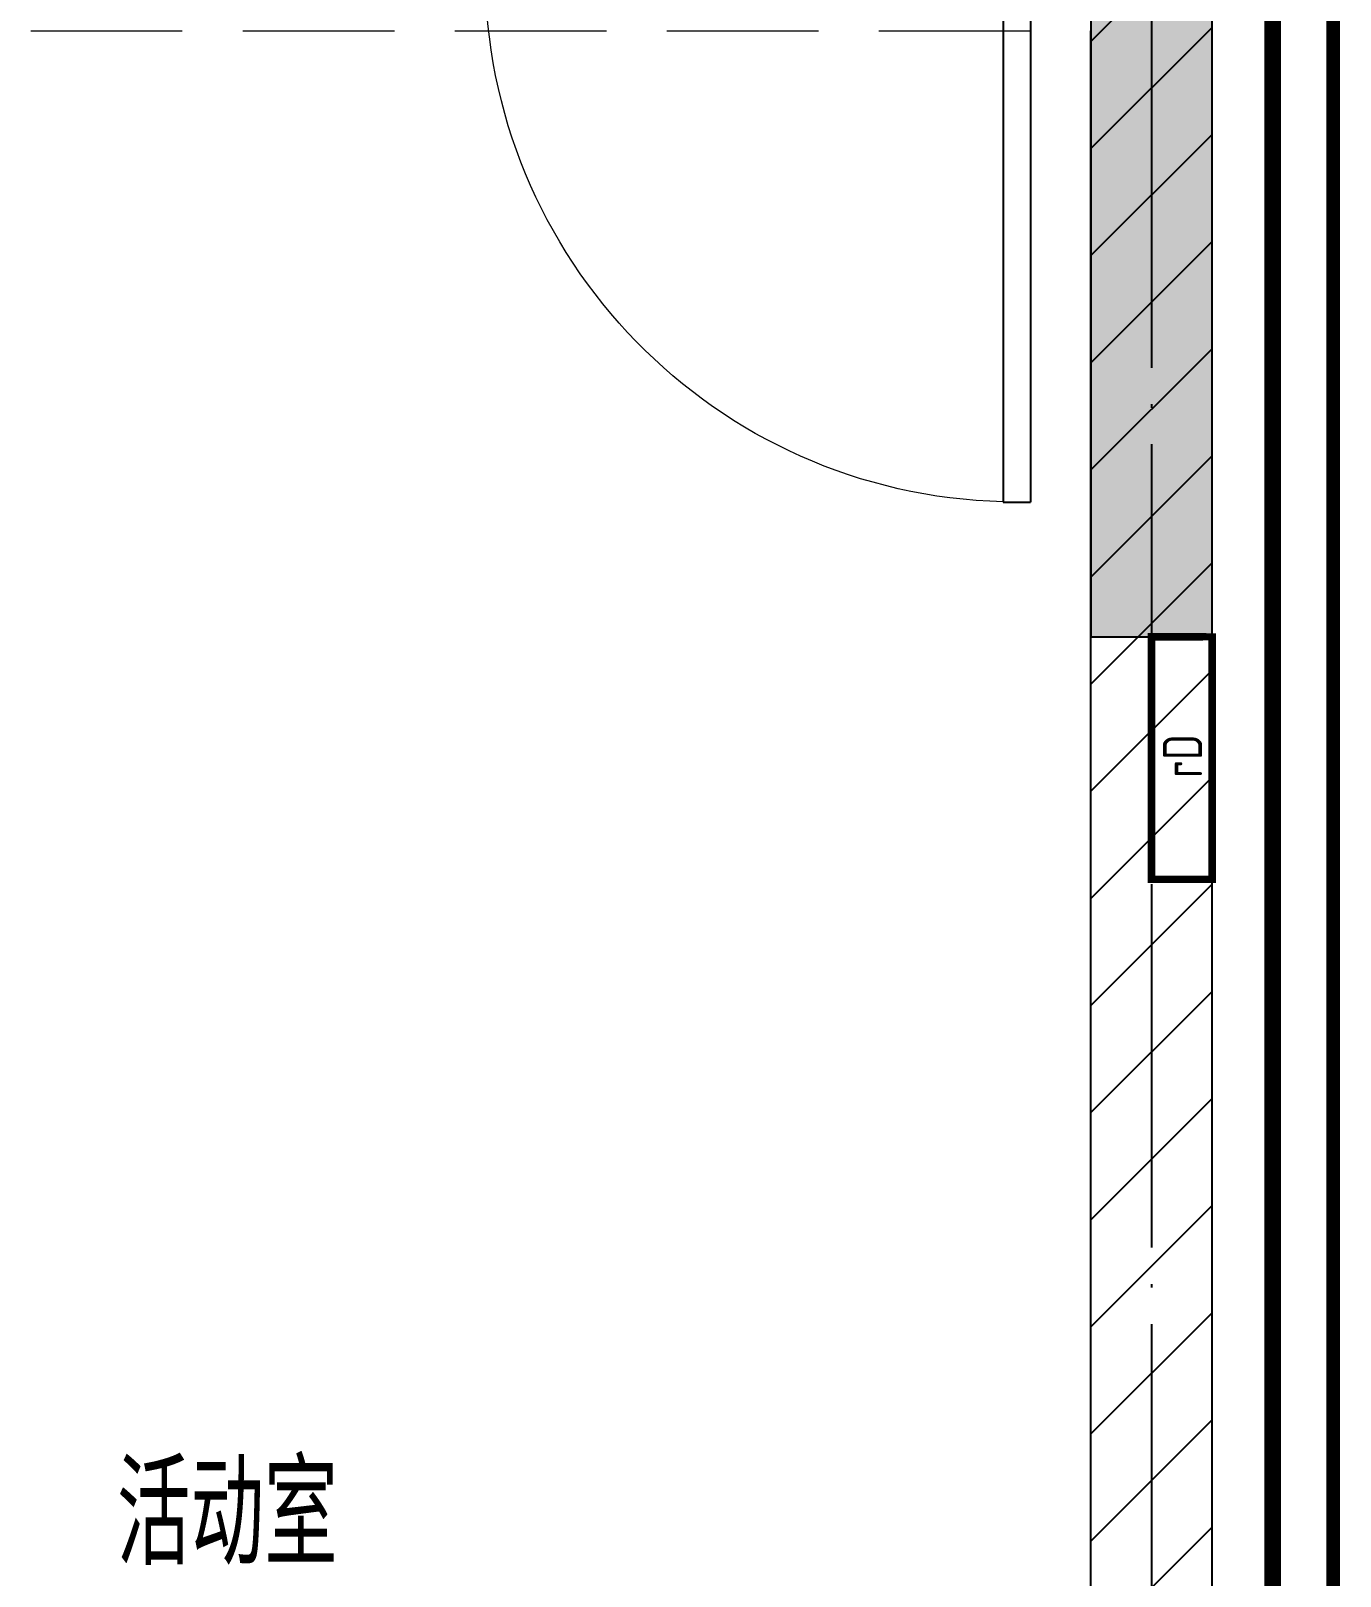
# Model space of a CAD drawing. Extents: x 27938 to 1507990, y 110129 to 923079.
# Drawn here: x 1215114 to 1217275, y 582974 to 585524 of the extents above; entities that cross this region are included whole.
import ezdxf

# ---------------------------------------------------------------- set-up
doc = ezdxf.new("R2010")
doc.units = 0
doc.header["$LTSCALE"] = 1000
doc.header["$MEASUREMENT"] = 0
doc.linetypes.add('DASH', pattern=[0.35, 0.25, -0.1])
doc.linetypes.add('DOTE', pattern=[2.42, 2, -0.2, 0.02, -0.2])
for name, color, linetype in [('----建筑底图', 8, 'Continuous'), ('COLUMN', 9, 'Continuous'), ('DOTE', 1, 'Continuous'), ('PIPE-不分区热给水', 5, 'RJ'), ('PIPE-不分区给水', 3, 'J'), ('PUB_HATCH', 8, 'Continuous'), ('PUB_TEXT', 4, 'Continuous'), ('WALL', 9, 'Continuous'), ('WINDOW', 4, 'Continuous'), ('WINDOW_TEXT', 7, 'Continuous')]:
    doc.layers.add(name, color=color, linetype=linetype)
doc.layers.add('EQUIP-消防', color=3, linetype='Continuous', lineweight=20)
doc.layers.add('S-L主梁线', color=4, linetype='DASH', plot=False)
doc.styles.add('_TCH_WINDOW', font='SIMPLEX.shx', dxfattribs={"width": 0.7, "height": 3.5, "bigfont": 'GBCBIG.shx'})
doc.styles.get("Standard").update_dxf_attribs({"font": 'gbenor.shx', "bigfont": 'gbcbig.shx'})
doc.styles.add('房间名称', font='TSSDENG', dxfattribs={"width": 0.8, "bigfont": 'HZTXT'})
doc.linetypes.add('J', pattern='A,3,-0.2,["J",Standard,S=0.25,R=0,X=-0.1,Y=-0.115],-0.2', length=3.4)
doc.linetypes.add('RJ', pattern='A,3,-0.2,["RJ",Standard,S=0.25,R=0,X=-0.1,Y=-0.115],-0.35', length=3.55)

# ---------------------------------------------------------------- blocks, each defined once
blk = doc.blocks.new('GFDGFSDFGD')
at = {"layer": 'PUB_HATCH'}
blk.add_hatch(color=256, dxfattribs=at).paths.add_polyline_path([(436416.6, 368723.7), (436216.6, 368723.7), (436216.6, 367523.7), (436416.6, 367523.7)])
at = {"layer": 'COLUMN', "color": 6}
for p, q in [((436216.6, 368723.7), (436216.6, 367523.7)), ((436416.6, 367523.7), (436416.6, 368723.7)), ((436216.6, 367523.7), (436416.6, 367523.7))]:
    blk.add_line(p, q, dxfattribs=at)
blk = doc.blocks.new('FSFSFSFSEG')
at = {"layer": 'EQUIP-消防', "const_width": 12.8}
blk.add_lwpolyline([(136866.6, 335152.5), (136466.6, 335152.5), (136466.6, 335052.5), (136866.6, 335052.5)], close=True, dxfattribs=at)
at = {"layer": 'PUB_TEXT', "color": 7, "true_color": 0xffffff, "style": '房间名称', "width": 0.8}
blk.add_text('rD', height=64.8, dxfattribs=at).set_placement((136633.7, 335069))
blk = doc.blocks.new('GHFHFHTFHCSDCS')
at = {"rotation": 89.99999999297357}
blk.add_blockref('FSFSFSFSEG', (771469.1, 230657.2), dxfattribs=at)
blk = doc.blocks.new('$DorLib2D$00000001')
for p, q in [((0.45, 0.975), (0.5, 0.975)), ((0.45, 0), (0.45, 0.975)), ((0.5, 0), (0.5, 0.975)), ((0.5, 0), (0.45, 0))]:
    blk.add_line(p, q)
at = {"lineweight": 13}
blk.add_arc((0.475, 0), 0.975, 91.4693, 180, dxfattribs=at)
blk = doc.blocks.new('A$C149A4CC3')
at = {"layer": 'PUB_HATCH'}
h = blk.add_hatch(dxfattribs=at)
h.set_pattern_fill('普通砖', color=256, scale=50, style=0)
h.set_pattern_definition([(45, (0, 89.76), (-88.3884, 88.3884), [])])
h.paths.add_polyline_path([(-9266.7, -23910.1), (-9200, -23810.1), (-9200, -20810.1), (-9400, -21010.1), (-9400, -23910.1)])
at = {"layer": 'DOTE', "color": 169, "linetype": 'DOTE', "ltscale": 0.3}
blk.add_line((-9300.2, -16610.1), (-9300, -26899.5), dxfattribs=at)
at = {"layer": 'WALL', "color": 8}
for p, q in [((-9200, -23810.1), (-9200, -20810.1)), ((-9400, -23910.1), (-9400, -21010.1))]:
    blk.add_line(p, q, dxfattribs=at)
at = {"color": 8}
for name in ['GFDGFSDFGD', 'GHFHFHTFHCSDCS']:
    blk.add_blockref(name, (-445616.6, -389533.8), dxfattribs=at)
at = {"layer": 'WINDOW', "color": 8}
ref = blk.add_blockref('$DorLib2D$00000001', (-9950, -20910.1), dxfattribs=dict(at, xscale=900, yscale=-900, zscale=900, rotation=1.101422729913818e-09))
ref.add_attrib('A', 'M0922', (-9954.9, -20619.7), dxfattribs={"layer": 'WINDOW_TEXT', "color": 8, "ltscale": 0.5, "height": 4.25, "rotation": 0, "style": '_TCH_WINDOW', "width": 0.494118})
at = {"layer": 'PUB_TEXT', "color": 8}
blk.add_text('活动室', height=168.79, dxfattribs=at).set_placement((-11008, -23541.8))
blk = doc.blocks.new('A$C63B2058D')
at = {"layer": 'S-L主梁线', "color": 0, "linetype": 'DASH', "lineweight": 18}
for p, q in [((2500, -200), (4250, -200)), ((4250, -1200), (4250, -2750)), ((4450, -2750), (4450, -1200))]:
    blk.add_line(p, q, dxfattribs=at)

msp = doc.modelspace()

# ---------------------------------------------------------------- block references
at = {"layer": '----建筑底图'}
msp.add_blockref('A$C149A4CC3', (1226263.6, 606534.1), dxfattribs=at)

# ---------------------------------------------------------------- next in the draw order: linework, layer by layer
at = {"layer": 'PIPE-不分区热给水', "ltscale": 0.25, "const_width": 22.5}
msp.add_lwpolyline([(1217263.6, 582174.4), (1217263.6, 586824)], dxfattribs=at)
at = {"layer": 'PIPE-不分区给水', "ltscale": 0.25, "const_width": 27.5}
msp.add_lwpolyline([(1217163.6, 586924), (1217163.6, 582324.4)], dxfattribs=at)

# ---------------------------------------------------------------- next in the draw order: block references
at = {"layer": 'S-L主梁线', "color": 225, "linetype": 'ByBlock', "lineweight": 18}
msp.add_blockref('A$C63B2058D', (1212613.6, 585724), dxfattribs=at)

doc.saveas('drawing.dxf')
